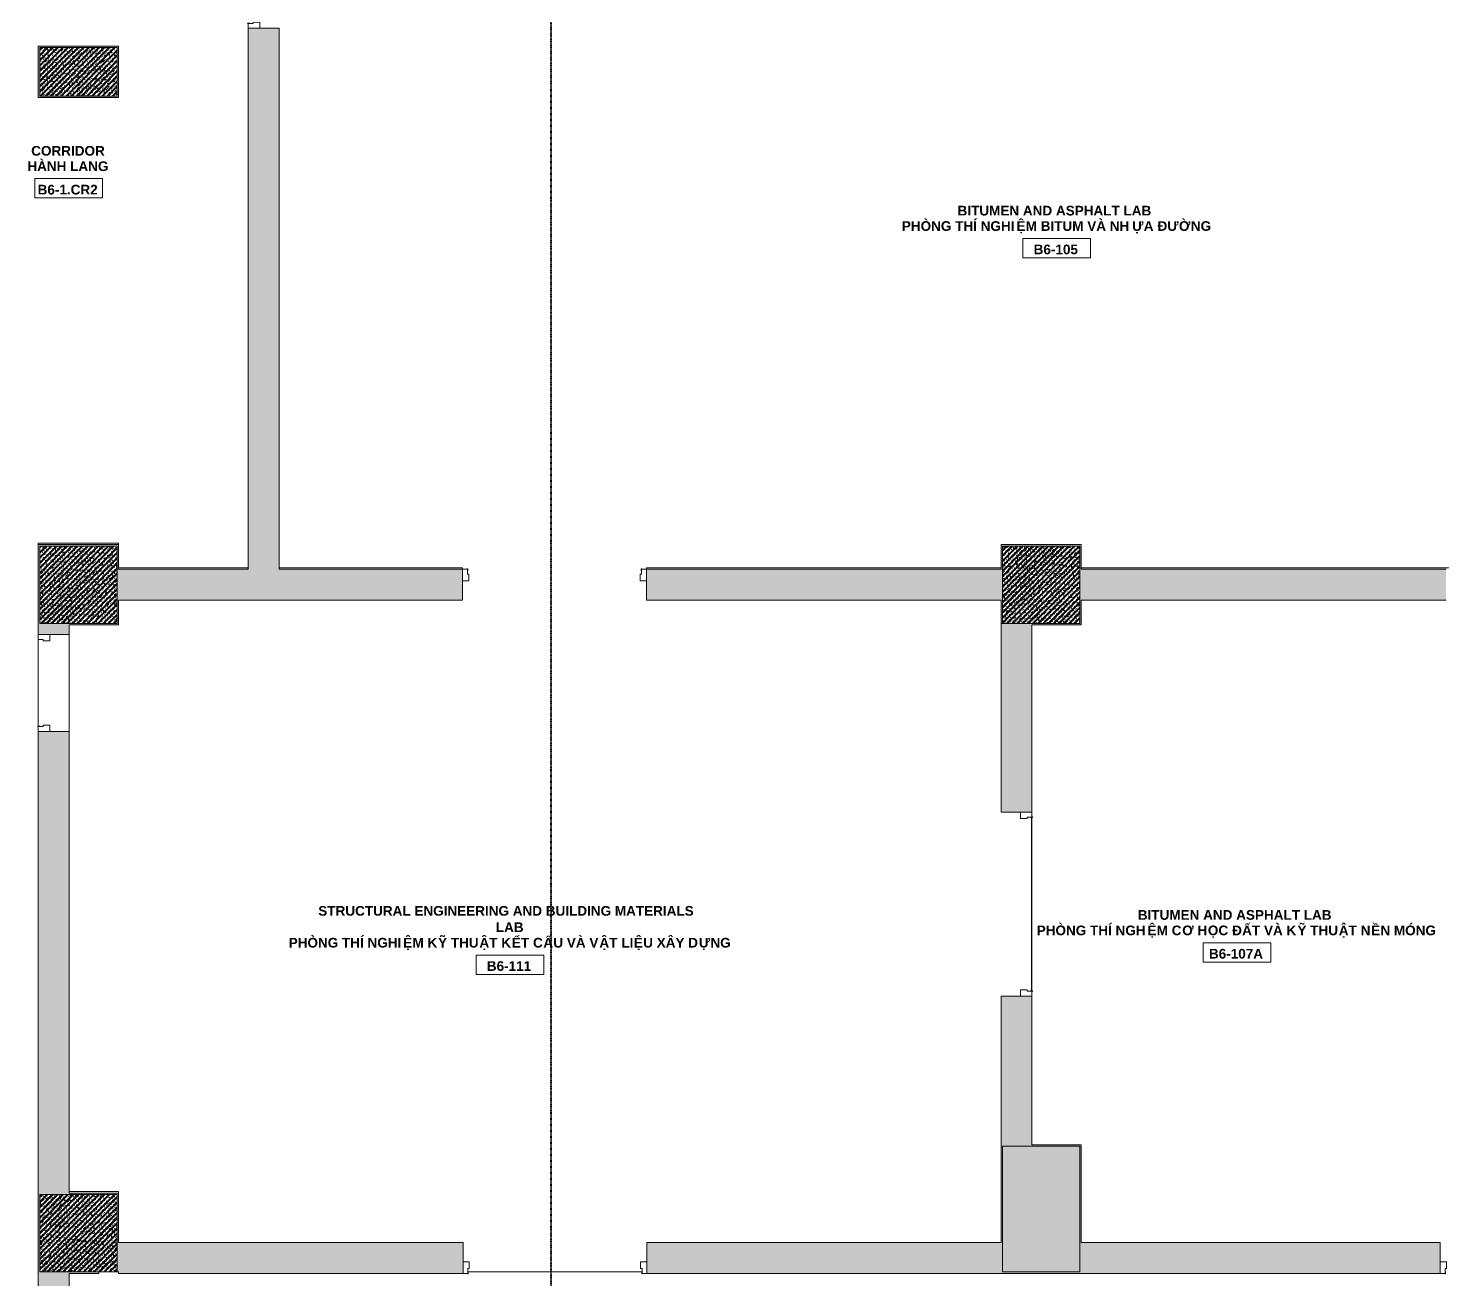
# Model space of a CAD drawing. Header units: millimetres. Extents: x -32090 to 18410, y 18847 to 76047.
# Drawn here: x -3908 to 10710, y 53667 to 66597 of the extents above; entities that cross this region are included whole.
import ezdxf

# ---------------------------------------------------------------- set-up
doc = ezdxf.new("R2010")
doc.units = ezdxf.units.MM
doc.linetypes.add('dash 1-1', pattern=[2, 1, -1])
for name, color, linetype, lineweight in [('A-AREA-IDEN', 2, 'Continuous', 9), ('A-DETL', 90, 'Continuous', 5), ('A-DOOR', 31, 'Continuous', 5), ('A-FLOR', 192, 'Continuous', 5), ('A-WALL', 113, 'Continuous', 5), ('A-WALL-PATT', 111, 'Continuous', 5), ('S-COLS', 52, 'Continuous', 5)]:
    doc.layers.add(name, color=color, linetype=linetype, lineweight=lineweight)
doc.styles.add('Arial_B', font='arialbd.ttf', dxfattribs={"height": 100})
doc.styles.add('Arial_B_1', font='arialbd.ttf', dxfattribs={"height": 100})
pattern_1 = [(50, (0, 0), (63.763904, -5.57885), [6.667, -73.342]), (355, (0, 0), (-12.334876, 66.869514), [5.334, -58.674]), (100.451, (5.314, -0.465), (51.43036, 61.29098), [5.667, -62.332]), (46.184, (0, 17.78), (94.87722, -14.71484), [10.001, -110.014]), (96.636, (7.91, 16.55), (83.09115, 86.5993), [8.5, -93.497]), (351.184, (0, 17.78), (83.09204, 86.59928), [8.001, -88.011]), (21, (8.89, 13.335), (53.064487, -35.792726), [6.667, -73.342]), (326, (8.89, 13.335), (21.63066, 64.46546), [5.334, -58.674]), (71.451, (13.31, 10.35), (74.69646, 28.672367), [5.667, -62.332]), (37.5, (0, 0), (1.080413, 29.594271), [1.676, -56.286, 1.676, -57.887, -58.896]), (37.5, (0, 0), (1.080413, 29.594271), [-117.526, 1.676, -57.22]), (7.5, (0, 0), (23.386368, 35.063507), [1.676, -32.283, 1.676, -54.953, -22.447]), (7.5, (0, 0), (23.386368, 35.063507), [-90.589, 1.676, -20.771]), (327.5, (-19.825, 0), (47.456567, -2.005468), [1.676, -20.549, 1.676, -67.666, -92.011]), (327.5, (-19.825, 0), (47.456567, -2.005468), [-91.567, 1.676, -90.335]), (317.5, (-28.715, 0), (51.844948, 8.89904), [1.676, -27.216, 1.676, -44.374, -65.341]), (317.5, (-28.715, 0), (51.844948, 8.89904), [-74.943, 1.676, -63.665]), (45, (0, 0), (-26.715908, 26.715908), []), (45, (0, 10.89), (-26.715908, 26.715908), [])]

# ---------------------------------------------------------------- blocks, each defined once
blk = doc.blocks.new('DP3-DF201 - DP3-DF201a-10834027-1st Traffic Floor Plan - Pedestrian')
at = {"layer": 'A-DOOR'}
for p, q in [((-903, 160), (-947, 160)), ((-900, 158), (-900, 144)), ((-897, 144), (-897, 163)), ((897, 163), (897, 144)), ((900, 144), (900, 158)), ((947, 160), (903, 160)), ((-947, 40), (-888, 40)), ((-900, 144), (-897, 144)), ((-900, 113), (-900, 144)), ((-888, 110), (-897, 110)), ((-885, 43), (-885, 107)), ((885, 107), (885, 43)), ((897, 110), (888, 110)), ((888, 40), (947, 40)), ((897, 144), (900, 144)), ((900, 144), (900, 113))]:
    blk.add_line(p, q, dxfattribs=at)
for centre, radius, start, end in [((-947, 157), 3, 90, 180.0361), ((-947, 157), 3, 141.4492, 180.0361), ((-947, 157), 3, 90, 128.5869), ((-900, 163), 3, 0, 249.3211), ((-903, 157), 3, 0, 90), ((-903, 157), 3, 360, 90), ((-900, 163), 3, 58.6638, 131.9935), ((-900, 163), 3, 58.6638, 131.9935), ((-900, 163), 3, 58.6638, 131.9935), ((-900, 163), 3, 58.6638, 131.9935), ((-900, 163), 3, 58.6638, 131.9935), ((-900, 163), 3, 58.6638, 131.9935), ((-900, 163), 3, 58.6638, 131.9935), ((-902, 158), 2.19, 3.0662, 59.0753), ((900, 163), 3, 290.6789, 180), ((900, 163), 3, 48.0065, 121.3362), ((900, 163), 3, 48.0065, 121.3362), ((900, 163), 3, 48.0065, 121.3362), ((900, 163), 3, 48.0065, 121.3362), ((900, 163), 3, 48.0065, 121.3362), ((900, 163), 3, 48.0065, 121.3362), ((900, 163), 3, 48.0065, 121.3362), ((902, 158), 2.19, 120.9247, 176.9338), ((903, 157), 3, 90, 180), ((903, 157), 3, 90, 180), ((947, 157), 3, 359.9639, 90), ((947, 157), 3, 51.4131, 90), ((947, 157), 3, 359.9639, 38.5508), ((-947, 43), 3, 180, 270), ((-947, 43), 3, 180, 270), ((-897, 113), 3, 180, 270), ((-888, 107), 3, 360, 90), ((-888, 107), 3, 360, 90), ((-888, 43), 3, 270, 360), ((-888, 43), 3, 270, 360), ((888, 107), 3, 90, 180), ((888, 107), 3, 90, 180), ((888, 43), 3, 180, 270), ((888, 43), 3, 180, 270), ((897, 113), 3, 270, 360), ((947, 43), 3, 270, 360), ((947, 43), 3, 270, 0)]:
    blk.add_arc(centre, radius, start, end, dxfattribs=at)
blk = doc.blocks.new('DP3-DF201 - DP3-DF201a-10834029-1st Traffic Floor Plan - Pedestrian')
at = {"layer": 'A-DOOR'}
for p, q in [((-903, 160), (-947, 160)), ((-900, 158), (-900, 144)), ((-897, 144), (-897, 163)), ((897, 163), (897, 144)), ((900, 144), (900, 158)), ((947, 160), (903, 160)), ((-947, 40), (-888, 40)), ((-900, 144), (-897, 144)), ((-900, 113), (-900, 144)), ((-888, 110), (-897, 110)), ((-885, 43), (-885, 107)), ((885, 107), (885, 43)), ((897, 110), (888, 110)), ((888, 40), (947, 40)), ((897, 144), (900, 144)), ((900, 144), (900, 113))]:
    blk.add_line(p, q, dxfattribs=at)
for centre, radius, start, end in [((-947, 157), 3, 90, 180.0361), ((-947, 157), 3, 141.4492, 180.0361), ((-947, 157), 3, 90, 128.5869), ((-900, 163), 3, 0, 249.3211), ((-903, 157), 3, 0, 90), ((-903, 157), 3, 360, 90), ((-900, 163), 3, 58.6638, 131.9935), ((-900, 163), 3, 58.6638, 131.9935), ((-900, 163), 3, 58.6638, 131.9935), ((-900, 163), 3, 58.6638, 131.9935), ((-900, 163), 3, 58.6638, 131.9935), ((-900, 163), 3, 58.6638, 131.9935), ((-900, 163), 3, 58.6638, 131.9935), ((-902, 158), 2.19, 3.0662, 59.0753), ((900, 163), 3, 290.6789, 180), ((900, 163), 3, 48.0065, 121.3362), ((900, 163), 3, 48.0065, 121.3362), ((900, 163), 3, 48.0065, 121.3362), ((900, 163), 3, 48.0065, 121.3362), ((900, 163), 3, 48.0065, 121.3362), ((900, 163), 3, 48.0065, 121.3362), ((900, 163), 3, 48.0065, 121.3362), ((902, 158), 2.19, 120.9247, 176.9338), ((903, 157), 3, 90, 180), ((903, 157), 3, 90, 180), ((947, 157), 3, 359.9639, 90), ((947, 157), 3, 51.4131, 90), ((947, 157), 3, 359.9639, 38.5508), ((-947, 43), 3, 180, 270), ((-947, 43), 3, 180, 270), ((-897, 113), 3, 180, 270), ((-888, 107), 3, 360, 90), ((-888, 107), 3, 360, 90), ((-888, 43), 3, 270, 360), ((-888, 43), 3, 270, 360), ((888, 107), 3, 90, 180), ((888, 107), 3, 90, 180), ((888, 43), 3, 180, 270), ((888, 43), 3, 180, 270), ((897, 113), 3, 270, 360), ((947, 43), 3, 270, 360), ((947, 43), 3, 270, 0)]:
    blk.add_arc(centre, radius, start, end, dxfattribs=at)
blk = doc.blocks.new('M_Concrete-Square-Column - C1 - 800 X 800-V21-1st Traffic Floor Plan - Pedestrian')
at = {"layer": 'S-COLS'}
h = blk.add_hatch(dxfattribs=at)
h.set_pattern_fill('FP_25', color=256, style=0, pattern_type=2)
h.set_pattern_definition([(50, (3389.934, -60847), (63.763904, -5.57885), [6.667, -73.342]), (355, (3389.934, -60847), (-12.334876, 66.869514), [5.334, -58.674]), (100.451, (3395.25, -60847.465), (51.43036, 61.29098), [5.667, -62.332]), (46.184, (3389.934, -60829.22), (94.87722, -14.71484), [10.001, -110.014]), (96.636, (3397.84, -60830.45), (83.09115, 86.5993), [8.5, -93.497]), (351.184, (3389.93, -60829.22), (83.09204, 86.59928), [8.001, -88.011]), (21, (3398.824, -60833.665), (53.064487, -35.792726), [6.668, -73.343]), (326, (3398.824, -60833.665), (21.63066, 64.46546), [5.334, -58.674]), (71.451, (3403.246, -60836.65), (74.69646, 28.67237), [5.667, -62.332]), (37.5, (3389.934, -60847), (1.080413, 29.594271), [1.676, -56.286, 1.676, -57.887, -58.896]), (37.5, (3389.934, -60847), (1.080413, 29.594271), [-117.526, 1.676, -57.22]), (7.5, (3389.934, -60847), (23.386368, 35.063507), [1.676, -32.283, 1.676, -54.953, -22.447]), (7.5, (3389.934, -60847), (23.386368, 35.063507), [-90.589, 1.676, -20.771]), (327.5, (3370.11, -60847), (47.456567, -2.005468), [1.676, -20.549, 1.676, -67.666, -92.011]), (327.5, (3370.11, -60847), (47.456567, -2.005468), [-91.567, 1.676, -90.335]), (317.5, (3361.22, -60847), (51.844948, 8.89904), [1.676, -27.216, 1.676, -44.374, -65.342]), (317.5, (3361.22, -60847), (51.844948, 8.89904), [-74.943, 1.676, -63.665]), (45, (3389.934, -60847), (-26.716616, 26.716616), []), (45, (3389.934, -60836.11), (-26.716616, 26.716616), [])])
h.paths.add_polyline_path([(400, -400), (400, 400), (-400, 400), (-400, -400), (41, -400)])
at = {"layer": 'S-COLS', "lineweight": 15}
for p, q in [((400, 400), (-400, 400)), ((-400, 400), (-400, -400)), ((400, -400), (400, 400)), ((-400, -400), (400, -400))]:
    blk.add_line(p, q, dxfattribs=at)
blk = doc.blocks.new('M_Concrete-Square-Column - C1 - 800 X 800-V22-1st Traffic Floor Plan - Pedestrian')
at = {"layer": 'S-COLS'}
h = blk.add_hatch(dxfattribs=at)
h.set_pattern_fill('FP_26', color=256, style=0, pattern_type=2)
h.set_pattern_definition([(50, (3389.934, -54147), (63.763904, -5.57885), [6.667, -73.342]), (355, (3389.934, -54147), (-12.334876, 66.869514), [5.334, -58.674]), (100.451, (3395.25, -54147.465), (51.43036, 61.29098), [5.667, -62.332]), (46.184, (3389.934, -54129.22), (94.87722, -14.71484), [10.001, -110.014]), (96.636, (3397.84, -54130.45), (83.09115, 86.5993), [8.5, -93.497]), (351.184, (3389.93, -54129.22), (83.09204, 86.59928), [8.001, -88.011]), (21, (3398.824, -54133.665), (53.064487, -35.792726), [6.668, -73.343]), (326, (3398.824, -54133.665), (21.63066, 64.46546), [5.334, -58.674]), (71.451, (3403.246, -54136.65), (74.69646, 28.67237), [5.667, -62.332]), (37.5, (3389.934, -54147), (1.080413, 29.594271), [1.676, -56.286, 1.676, -57.887, -58.896]), (37.5, (3389.934, -54147), (1.080413, 29.594271), [-117.526, 1.676, -57.22]), (7.5, (3389.934, -54147), (23.386368, 35.063507), [1.676, -32.283, 1.676, -54.953, -22.447]), (7.5, (3389.934, -54147), (23.386368, 35.063507), [-90.589, 1.676, -20.771]), (327.5, (3370.11, -54147), (47.456567, -2.005468), [1.676, -20.549, 1.676, -67.666, -92.011]), (327.5, (3370.11, -54147), (47.456567, -2.005468), [-91.567, 1.676, -90.335]), (317.5, (3361.22, -54147), (51.844948, 8.89904), [1.676, -27.216, 1.676, -44.374, -65.342]), (317.5, (3361.22, -54147), (51.844948, 8.89904), [-74.943, 1.676, -63.665]), (45, (3389.934, -54147), (-26.716616, 26.716616), []), (45, (3389.934, -54136.11), (-26.716616, 26.716616), [])])
h.paths.add_polyline_path([(400, -400), (400, 400), (-400, 400), (-400, -400), (41, -400)])
at = {"layer": 'S-COLS', "lineweight": 15}
for p, q in [((400, 400), (-400, 400)), ((-400, 400), (-400, -400)), ((400, -400), (400, 400)), ((-400, -400), (400, -400))]:
    blk.add_line(p, q, dxfattribs=at)
blk = doc.blocks.new('DP3-DF101 - DP3-DF101a-10885525-1st Traffic Floor Plan - Pedestrian')
at = {"layer": 'A-DOOR'}
for p, q in [((-497, -40), (-438, -40)), ((-450, -113), (-450, -157)), ((-438, -110), (-447, -110)), ((-435, -43), (-435, -107)), ((435, -107), (435, -43)), ((438, -40), (497, -40)), ((447, -110), (438, -110)), ((447, -144), (447, -163)), ((450, -144), (447, -144)), ((450, -144), (450, -113)), ((450, -158), (450, -144)), ((-453, -160), (-497, -160)), ((497, -160), (453, -160))]:
    blk.add_line(p, q, dxfattribs=at)
for centre, radius, start, end in [((-497, -43), 3, 90, 180), ((-497, -43), 3, 90, 180), ((-447, -113), 3, 90, 180), ((-438, -43), 3, 0, 90), ((-438, -43), 3, 0, 90), ((-438, -107), 3, 270, 0), ((-438, -107), 3, 270, 0), ((438, -43), 3, 90, 180), ((438, -43), 3, 90, 180), ((438, -107), 3, 180, 270), ((438, -107), 3, 180, 270), ((447, -113), 3, 0, 90), ((497, -43), 3, 0, 90), ((497, -43), 3, 0, 90), ((-497, -157), 3, 179.9639, 270), ((-497, -157), 3, 179.9639, 218.5508), ((-497, -157), 3, 231.4131, 270), ((-453, -157), 3, 270, 360), ((-453, -157), 3, 270, 0), ((450, -163), 3, 180, 69.3211), ((450, -163), 3, 238.6638, 311.9935), ((450, -163), 3, 238.6638, 311.9935), ((450, -163), 3, 238.6638, 311.9935), ((450, -163), 3, 238.6638, 311.9935), ((450, -163), 3, 238.6638, 311.9935), ((450, -163), 3, 238.6638, 311.9935), ((450, -163), 3, 238.6638, 311.9935), ((453, -157), 3, 180, 270), ((453, -157), 3, 180, 270), ((452, -158), 2.19, 183.0662, 239.0753), ((497, -157), 3, 270, 0.0361), ((497, -157), 3, 270, 308.5869), ((497, -157), 3, 321.4492, 0.0361)]:
    blk.add_arc(centre, radius, start, end, dxfattribs=at)
blk = doc.blocks.new('Room Tag - Room Tag-8377849-1st Traffic Floor Plan - Pedestrian')
at = {"layer": 'A-AREA-IDEN'}
for p, q in [((-7, -0.80625), (-7, -4.80625)), ((-7, -0.80625), (7, -0.80625)), ((7, -0.80625), (7, -4.80625)), ((-7, -4.80625), (7, -4.80625))]:
    blk.add_line(p, q, dxfattribs=at)

msp = doc.modelspace()

# ---------------------------------------------------------------- hatches: boundary and pattern name
at = {"layer": 'A-WALL-PATT'}
h = msp.add_hatch(color=256, dxfattribs=at)
h.paths.add_polyline_path([(-1635, 61007), (-1315, 61007), (-1315, 66597), (-1635, 66597), (-1635, 63180)])
h.paths.add_polyline_path([(-1315, 68497), (-1315, 68612), (-1420, 68612), (-1420, 68712), (-1635, 68712), (-1635, 68497), (-1420, 68497)])
for points in [[(-2975, 66397), (-2975, 66412), (-3805, 66412), (-3805, 66397), (-2990, 66397)], [(-3805, 65897), (-3790, 65897), (-3790, 66397), (-3805, 66397)], [(-2975, 65882), (-2975, 66397), (-2990, 66397), (-2990, 65882)], [(-2990, 65882), (-2990, 65897), (-3805, 65897), (-3805, 65882), (-3349, 65882)], [(-2990, 61247), (-2975, 61247), (-2975, 61262), (-3805, 61262), (-3805, 61247), (-3349, 61247)], [(6960, 61247), (6975, 61247), (6975, 61262), (6145, 61262), (6145, 61247), (6160, 61247)], [(-3805, 60432), (-3790, 60432), (-3790, 61247), (-3805, 61247), (-3805, 60447)], [(-2975, 60432), (-2975, 61247), (-2990, 61247), (-2990, 60432)], [(-2990, 60432), (-2990, 60447), (-3790, 60447), (-3790, 60432), (-3349, 60432)], [(6465, 60432), (6960, 60432), (6960, 60447), (6465, 60447)], [(6145, 55047), (6975, 55047), (6975, 55062), (6145, 55062)], [(6160, 53732), (6160, 55047), (6145, 55047), (6145, 53732)], [(6975, 53732), (6975, 55047), (6960, 55047), (6960, 53732)], [(-2990, 54547), (-2975, 54547), (-2975, 54562), (-3805, 54562), (-3805, 54547), (-3349, 54547)], [(-3805, 53732), (-3790, 53732), (-3790, 54547), (-3805, 54547), (-3805, 53747)], [(-2975, 53747), (-2975, 54547), (-2990, 54547), (-2990, 53747)], [(-3180, 53732), (-3180, 53747), (-3790, 53747), (-3790, 53732), (-3349, 53732)], [(6160, 53747), (6160, 53732), (6960, 53732), (6960, 53747)]]:
    msp.add_hatch(color=256, dxfattribs=at).paths.add_polyline_path(points)
h = msp.add_hatch(color=256, dxfattribs=at)
h.paths.add_polyline_path([(6145, 60447), (6160, 60447), (6160, 60687), (6145, 60687)])
h.paths.add_polyline_path([(6160, 61007), (6160, 61247), (6145, 61247), (6145, 61007)])
h = msp.add_hatch(color=256, dxfattribs=at)
h.paths.add_polyline_path([(6975, 60432), (6975, 60687), (6960, 60687), (6960, 60432)])
h.paths.add_polyline_path([(6975, 61007), (6975, 61247), (6960, 61247), (6960, 61007)])
h = msp.add_hatch(color=256, dxfattribs=at)
h.paths.add_polyline_path([(12838, 60687), (16195, 60687), (16195, 61007), (12645, 61007), (12645, 60687)])
h.paths.add_polyline_path([(10745, 60687), (10745, 61007), (6960, 61007), (6960, 60687), (8213, 60687)])
h.paths.add_polyline_path([(6160, 60687), (6160, 61007), (2480, 61007), (2480, 60687), (6145, 60687)])
h.paths.add_polyline_path([(580, 60687), (580, 61007), (-2975, 61007), (-2975, 60687), (-1037, 60687)])
h = msp.add_hatch(color=256, dxfattribs=at)
h.paths.add_polyline_path([(6465, 55062), (6465, 56597), (6145, 56597), (6145, 55062)])
h.paths.add_polyline_path([(6465, 58497), (6465, 60447), (6160, 60447), (6160, 60687), (6145, 60687), (6145, 58497), (6160, 58497)])
h = msp.add_hatch(color=256, dxfattribs=at)
h.paths.add_polyline_path([(-3485, 54562), (-3485, 59332), (-3805, 59332), (-3805, 54562)])
h.paths.add_polyline_path([(-3790, 60332), (-3485, 60332), (-3485, 60432), (-3805, 60432), (-3805, 60332)])
h = msp.add_hatch(color=256, dxfattribs=at)
h.paths.add_polyline_path([(6145, 53732), (6145, 54052), (2485, 54052), (2485, 53732), (3588, 53732)])
h.paths.add_polyline_path([(-2975, 53732), (585, 53732), (585, 54052), (-2975, 54052), (-2975, 53747)])
h = msp.add_hatch(color=256, dxfattribs=at)
h.paths.add_polyline_path([(16195, 53732), (16195, 54052), (12585, 54052), (12585, 53732), (15151, 53732)])
h.paths.add_polyline_path([(10685, 53732), (10685, 54052), (6975, 54052), (6975, 53732), (10526, 53732)])
h = msp.add_hatch(color=256, dxfattribs=at)
h.paths.add_polyline_path([(-3805, 47912), (-3485, 47912), (-3485, 51482), (-3805, 51482), (-3805, 47935)])
h.paths.add_polyline_path([(-3485, 52482), (-3485, 53732), (-3805, 53732), (-3805, 52482), (-3790, 52482)])
at = {"layer": 'S-COLS'}
h = msp.add_hatch(dxfattribs=at)
h.set_pattern_fill('FP_1', color=256, style=0, pattern_type=2)
h.set_pattern_definition(pattern_1)
h.paths.add_polyline_path([(-3790, 65897), (-2990, 65897), (-2990, 66397), (-3790, 66397)])
h = msp.add_hatch(dxfattribs=at)
h.set_pattern_fill('FP_1', color=256, style=0, pattern_type=2)
h.set_pattern_definition(pattern_1)
h.paths.add_polyline_path([(6960, 60447), (6960, 61247), (6160, 61247), (6160, 60447), (6465, 60447)])
h = msp.add_hatch(dxfattribs=at)
h.set_pattern_fill('FP_1', color=256, style=0, pattern_type=2)
h.set_pattern_definition(pattern_1)
h.paths.add_polyline_path([(6160, 53747), (6960, 53747), (6960, 55047), (6160, 55047)])

# ---------------------------------------------------------------- linework, layer by layer
at = {"layer": 'A-DETL', "linetype": 'dash 1-1', "lineweight": 40}
msp.add_line((1495, 51982), (1495, 67547), dxfattribs=at)
at = {"layer": 'A-FLOR'}
for p, q in [((-2975, 61277), (-3805, 61277)), ((-3805, 61277), (-3805, 61262)), ((-2975, 61262), (-2975, 61277)), ((-1635, 61022), (-2975, 61022)), ((-1315, 61022), (580, 61022)), ((580, 61022), (580, 61007)), ((2480, 61007), (2480, 61022)), ((6145, 61022), (2480, 61022)), ((16195, 61022), (6975, 61022)), ((-3805, 60332), (-3805, 60329)), ((-3805, 60285), (-3805, 59385)), ((-3485, 59332), (-3485, 60332)), ((-3805, 59381), (-3805, 59379)), ((-3805, 59335), (-3805, 59332)), ((6465, 58497), (6465, 58494)), ((6460, 56650), (6460, 58444)), ((6465, 58450), (6465, 58448)), ((6465, 58444), (6465, 56650)), ((6465, 56646), (6465, 56644)), ((-2975, 54577), (-3485, 54577)), ((-2975, 54562), (-2975, 54577)), ((2432, 53747), (638, 53747)), ((638, 53747), (2432, 53747))]:
    msp.add_line(p, q, dxfattribs=at)
at = {"layer": 'A-WALL', "lineweight": 15}
for p, q in [((-1635, 66597), (-1635, 61007)), ((-1315, 66597), (-1635, 66597)), ((-1315, 61007), (-1315, 66597)), ((-2975, 66412), (-3805, 66412)), ((-3805, 66412), (-3805, 65882)), ((-3790, 66397), (-2990, 66397)), ((-3790, 65897), (-3790, 66397)), ((-2990, 66397), (-2990, 65897)), ((-2975, 65882), (-2975, 66412)), ((-3805, 65882), (-2975, 65882)), ((-2990, 65897), (-3790, 65897)), ((-2975, 61262), (-3805, 61262)), ((-3805, 61262), (-3805, 60432)), ((-2975, 61007), (-2975, 61262)), ((6975, 61262), (6145, 61262)), ((6145, 61262), (6145, 61007)), ((6975, 61007), (6975, 61262)), ((6160, 61247), (6960, 61247)), ((6160, 61007), (6160, 61247)), ((6960, 61247), (6960, 61007)), ((-1635, 61007), (-2975, 61007)), ((580, 61007), (-1315, 61007)), ((580, 60687), (580, 61007)), ((6145, 61007), (2480, 61007)), ((2480, 61007), (2480, 60687)), ((10745, 61007), (6975, 61007)), ((-2975, 60687), (580, 60687)), ((-2975, 60432), (-2975, 60687)), ((2480, 60687), (6145, 60687)), ((6145, 60687), (6145, 60447)), ((6145, 60687), (6145, 58497)), ((6160, 60447), (6160, 60687)), ((6960, 60687), (6960, 60447)), ((6975, 60687), (10745, 60687)), ((6975, 60432), (6975, 60687)), ((-3805, 60432), (-3805, 60332)), ((-3485, 60332), (-3485, 60432)), ((-3485, 60432), (-2975, 60432)), ((6145, 60447), (6160, 60447)), ((6960, 60447), (6465, 60447)), ((6465, 60432), (6975, 60432)), ((6465, 58497), (6465, 60432)), ((-3805, 60332), (-3485, 60332)), ((-3805, 59332), (-3805, 54562)), ((-3485, 59332), (-3805, 59332)), ((-3485, 54562), (-3485, 59332)), ((6145, 58497), (6465, 58497)), ((6465, 56597), (6145, 56597)), ((6145, 56597), (6145, 54052)), ((6465, 55062), (6465, 56597)), ((6160, 55047), (6960, 55047)), ((6160, 53747), (6160, 55047)), ((6975, 55062), (6465, 55062)), ((6960, 55047), (6960, 53747)), ((6975, 54052), (6975, 55062)), ((-3805, 54562), (-3805, 53732)), ((-2975, 54562), (-3485, 54562)), ((-2975, 54052), (-2975, 54562)), ((585, 54052), (-2975, 54052)), ((585, 53732), (585, 54052)), ((6145, 54052), (2485, 54052)), ((2485, 54052), (2485, 53732)), ((10685, 54052), (6975, 54052)), ((10685, 53732), (10685, 54052)), ((-3805, 53732), (-3805, 52482)), ((-3485, 52482), (-3485, 53732)), ((-3485, 53732), (-3180, 53732)), ((-3180, 53732), (-3180, 53747)), ((-2990, 53747), (-2975, 53747)), ((-2975, 53747), (-2975, 53732)), ((-2975, 53732), (585, 53732)), ((2485, 53732), (10685, 53732)), ((6960, 53747), (6160, 53747))]:
    msp.add_line(p, q, dxfattribs=at)
at = {"layer": 'S-COLS', "lineweight": 15}
for p, q in [((-2990, 66397), (-3790, 66397)), ((-3790, 66397), (-3790, 65897)), ((-2990, 65897), (-2990, 66397)), ((-3790, 65897), (-2990, 65897)), ((6960, 61247), (6160, 61247)), ((6160, 61247), (6160, 61007)), ((6960, 61007), (6960, 61247)), ((6160, 61007), (6160, 60687)), ((6960, 60687), (6960, 61007)), ((6160, 60687), (6160, 60447)), ((6960, 60447), (6960, 60687)), ((6160, 60447), (6465, 60447)), ((6465, 60447), (6960, 60447)), ((6960, 55047), (6160, 55047)), ((6160, 55047), (6160, 53747)), ((6960, 53747), (6960, 55047)), ((6160, 53747), (6960, 53747))]:
    msp.add_line(p, q, dxfattribs=at)

# ---------------------------------------------------------------- block references
at = {"layer": 'A-AREA-IDEN', "xscale": 49.99999999999998, "yscale": 49.99999999999998, "zscale": 49.99999999999998}
for p in [(-3491, 65084), (-3491, 65084), (6721, 64466), (1070, 57062), (8584, 57189)]:
    msp.add_blockref('Room Tag - Room Tag-8377849-1st Traffic Floor Plan - Pedestrian', p, dxfattribs=at)
at = {"layer": 'A-DOOR'}
for name, p, rotation in [('DP3-DF201 - DP3-DF201a-10834029-1st Traffic Floor Plan - Pedestrian', (-1475, 67547), 89.99999999999991), ('DP3-DF101 - DP3-DF101a-10885525-1st Traffic Floor Plan - Pedestrian', (-3645, 59832), 269.9999999999999), ('DP3-DF201 - DP3-DF201a-10834029-1st Traffic Floor Plan - Pedestrian', (6305, 57547), 269.9999999999999), ('DP3-DF201 - DP3-DF201a-10834029-1st Traffic Floor Plan - Pedestrian', (1535, 53892), 180), ('DP3-DF201 - DP3-DF201a-10834029-1st Traffic Floor Plan - Pedestrian', (11635, 53892), 180)]:
    msp.add_blockref(name, p, dxfattribs=dict(at, rotation=rotation))
msp.add_blockref('DP3-DF201 - DP3-DF201a-10834027-1st Traffic Floor Plan - Pedestrian', (1530, 60847), dxfattribs=at)
at = {"layer": 'S-COLS', "lineweight": 15}
for name, p in [('M_Concrete-Square-Column - C1 - 800 X 800-V21-1st Traffic Floor Plan - Pedestrian', (-3390, 60847)), ('M_Concrete-Square-Column - C1 - 800 X 800-V22-1st Traffic Floor Plan - Pedestrian', (-3390, 54147))]:
    msp.add_blockref(name, p, dxfattribs=at)

# ---------------------------------------------------------------- texts
at = {"layer": 'A-AREA-IDEN', "char_height": 100, "attachment_point": 1}
for s, insert, width, style in [('CORRIDOR', (-3878, 65381), 933.97, 'Arial_B'), ('CORRIDOR', (-3878, 65381), 933.97, 'Arial_B'), ('HÀNH LANG', (-3918, 65222), 1030.17, 'Arial_B'), ('HÀNH LANG', (-3918, 65222), 1030.17, 'Arial_B'), ('B6-1.CR2', (-3812, 64980), 765.61, 'Arial_B'), ('B6-1.CR2', (-3812, 64980), 765.61, 'Arial_B'), ('BITUMEN AND ASPHALT LAB', (5696, 64763), 2481.22, 'Arial_B'), ('PHÒNG THÍ NGHI', (5120, 64604), 1435.02, 'Arial_B'), ('\\fArial|b1|i0|c254|p34|;Ệ', (6304, 64604), 116.24, 'Arial_B_1'), ('M BITUM VÀ NH', (6400, 64604), 1334.81, 'Arial_B'), ('\\fArial|b1|i0|c254|p34|;Ờ', (7984, 64604), 148.31, 'Arial_B_1'), ('\\fArial|b1|i0|c254|p34|;Ự', (7501, 64604), 144.3, 'Arial_B_1'), ('A ', (7620, 64604), 172.36, 'Arial_B'), ('ĐƯ', (7763, 64604), 268.57, 'Arial_B'), ('NG', (8107, 64604), 256.54, 'Arial_B'), ('B6-105', (6482, 64362), 565.19, 'Arial_B'), ('STRUCTURAL ENGINEERING AND BUILDING MATERIALS', (-911, 57528), 4798.1, 'Arial_B'), ('BITUMEN AND ASPHALT LAB', (7559, 57486), 2481.22, 'Arial_B'), ('LAB', (924, 57359), 352.74, 'Arial_B'), ('PHÒNG THÍ NGH', (6514, 57326), 1386.92, 'Arial_B'), ('\\fArial|b1|i0|c254|p34|;Ệ', (7658, 57326), 116.24, 'Arial_B_1'), ('M C', (7754, 57326), 320.67, 'Arial_B'), ('Ơ H', (8018, 57326), 320.67, 'Arial_B'), ('\\fArial|b1|i0|c254|p34|;Ọ', (8283, 57326), 132.28, 'Arial_B_1'), ('C ', (8392, 57326), 172.36, 'Arial_B'), ('\\fArial|b1|i0|c0|p34|;Đ', (8534, 57326), 124.26, 'Arial_B'), ('\\fArial|b1|i0|c254|p34|;Ấ', (8637, 57326), 124.26, 'Arial_B_1'), ('T VÀ K', (8739, 57326), 569.2, 'Arial_B'), ('\\fArial|b1|i0|c254|p34|;Ỹ', (9209, 57326), 112.24, 'Arial_B_1'), (' THU', (9302, 57326), 404.85, 'Arial_B'), ('\\fArial|b1|i0|c254|p34|;Ậ', (9636, 57326), 124.26, 'Arial_B_1'), ('T N', (9738, 57326), 280.59, 'Arial_B'), ('\\fArial|b1|i0|c254|p34|;Ề', (9970, 57326), 116.24, 'Arial_B_1'), ('N MÓNG', (10066, 57326), 709.49, 'Arial_B'), ('PHÒNG THÍ NGHI', (-1217, 57199), 1435.02, 'Arial_B'), ('\\fArial|b1|i0|c254|p34|;Ệ', (-33, 57199), 116.24, 'Arial_B_1'), ('M K', (63, 57199), 320.67, 'Arial_B'), ('\\fArial|b1|i0|c254|p34|;Ỹ', (327, 57199), 112.24, 'Arial_B_1'), (' THU', (420, 57199), 404.85, 'Arial_B'), ('\\fArial|b1|i0|c254|p34|;Ậ', (754, 57199), 124.26, 'Arial_B_1'), ('T K', (856, 57199), 280.59, 'Arial_B'), ('\\fArial|b1|i0|c254|p34|;Ế', (1088, 57199), 116.24, 'Arial_B_1'), ('T C', (1184, 57199), 280.59, 'Arial_B'), ('\\fArial|b1|i0|c254|p34|;Ấ', (1415, 57199), 124.26, 'Arial_B_1'), ('U VÀ V', (1518, 57199), 577.21, 'Arial_B'), ('\\fArial|b1|i0|c254|p34|;Ậ', (1994, 57199), 124.26, 'Arial_B_1'), ('T LI', (2097, 57199), 308.65, 'Arial_B'), ('\\fArial|b1|i0|c254|p34|;Ệ', (2351, 57199), 116.24, 'Arial_B_1'), ('U XÂY D', (2447, 57199), 697.47, 'Arial_B'), ('\\fArial|b1|i0|c254|p34|;Ự', (3023, 57199), 144.3, 'Arial_B_1'), ('NG', (3142, 57199), 256.54, 'Arial_B'), ('B6-107A', (8294, 57085), 689.45, 'Arial_B'), ('B6-111', (831, 56958), 565.19, 'Arial_B')]:
    msp.add_mtext(s, dxfattribs=dict(at, insert=insert, width=width, style=style))

doc.saveas('drawing.dxf')
